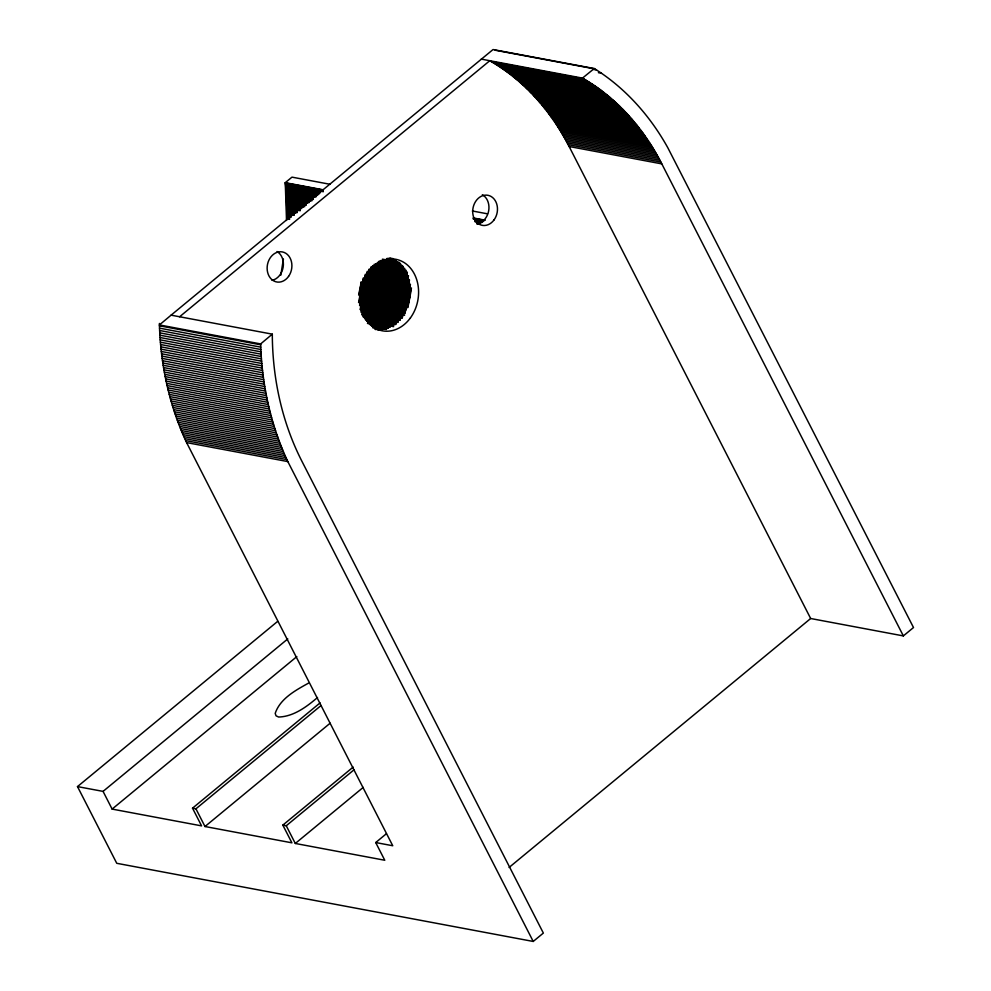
<?xml version="1.0" encoding="UTF-8"?>
<svg xmlns="http://www.w3.org/2000/svg" width="991" height="991" viewBox="0 0 991 991"><rect width="100%" height="100%" fill="white"/><g stroke="black" fill="none" stroke-linecap="round" stroke-linejoin="round"><path stroke-width="1.49" d="M286.548 220.448L285.259 182.678L291.973 177.141L329.867 184.252M283.414 258.985L281.035 273.652M280.738 275.287L280.887 274.47M317.529 697.515C306.566 706.856 293.547 716.604 278.607 717.038L276.043 715.812L275.201 713.371C280.119 698.667 295.491 690.355 308.312 683.245M171.084 315.163L159.427 324.937L260.645 343.927L272.302 334.153L171.084 315.163L493.035 49.55L594.253 68.54C625.284 87.84 650.232 116.021 667.872 147.857L913.504 627.538L903.358 635.912L810.663 618.508L509.077 867.472M179.606 316.761L489.789 60.711C524.214 80.345 551.231 111.388 569.119 146.495L810.663 618.508M272.302 334.153C272.475 377.918 281.84 421.968 301.809 461.063L543.353 933.076L533.22 941.45L116.752 863.297L77.496 786.594L277.715 621.32M77.496 786.594L103.064 791.388L287.786 638.898M103.064 791.388L112.119 809.09L296.842 656.599M112.119 809.09L201.582 825.875L192.527 808.173L320.043 702.916M192.527 808.173L195.933 808.817L321.072 705.518M195.933 808.817L204.988 826.519L330.127 723.219M204.988 826.519L291.899 842.821L282.831 825.119L353.155 767.084M282.831 825.119L286.25 825.763L354.171 769.685M286.25 825.763L295.306 843.465L363.239 787.387M295.306 843.465L384.768 860.25L375.713 842.548L386.428 833.691M481.267 59.113L582.485 78.103L594.253 68.54M495.166 50.219L594.873 68.924M593.498 69.42L596.52 69.977M598.415 72.677L601.438 73.247M491.387 61.64L584.083 79.032C617.752 98.716 644.212 129.326 661.815 163.887L903.358 635.912M492.985 62.582L585.681 79.974M494.571 63.548L587.267 80.94M496.144 64.526L588.84 81.919M497.705 65.517L590.401 82.91M499.266 66.533L591.961 83.925M500.814 67.561L593.51 84.953M502.363 68.614L595.058 86.006M503.899 69.68L596.594 87.072M505.422 70.757L598.118 88.149M506.934 71.86L599.629 89.252M508.445 72.975L601.141 90.367M509.944 74.114L602.639 91.506M511.43 75.266L604.126 92.659M512.904 76.431L605.612 93.823M514.379 77.62L607.074 95.012M515.84 78.822L608.536 96.214M517.29 80.036L609.985 97.428M518.727 81.262L611.435 98.666M520.164 82.513L612.859 99.918M521.588 83.789L614.284 101.181M523 85.065L615.696 102.457M524.4 86.366L617.096 103.758M525.787 87.679L618.483 105.071M527.162 89.004L619.87 106.409M528.537 90.354L621.233 107.746M529.9 91.717L622.596 109.109M531.25 93.092L623.946 110.484M532.588 94.479L625.284 111.884M533.914 95.892L626.609 113.284M535.227 97.316L627.922 114.708M536.527 98.753L629.223 116.145M537.828 100.202L630.524 117.595M539.104 101.677L631.8 119.069M540.38 103.151L633.076 120.543M541.631 104.65L634.327 122.042M542.882 106.161L635.578 123.553M544.121 107.685L636.817 125.077M545.347 109.221L638.043 126.625M546.549 110.781L639.245 128.173M547.75 112.355L640.446 129.747M548.94 113.928L641.635 131.32M550.116 115.526L642.812 132.918M551.281 117.136L643.977 134.528M552.433 118.759L645.129 136.151M553.573 120.394L646.268 137.786M554.7 122.042L647.396 139.434M555.815 123.702L648.51 141.106M556.917 125.386L649.613 142.778M557.995 127.071L650.691 144.463M559.073 128.768L651.768 146.173M560.138 130.49L652.834 147.882M561.191 132.212L653.887 149.616M562.219 133.958L654.915 151.35M563.247 135.705L655.943 153.097M564.251 137.464L656.946 154.869M565.254 139.248L657.95 156.64M566.233 141.032L658.928 158.424M567.199 142.828L659.895 160.232M568.165 144.649L660.861 162.041M569.119 146.495L661.815 163.887M472.335 210.984L487.485 213.821M285.259 182.678L323.153 189.789M473.202 217.946L485.317 220.213M285.297 182.988L323.177 190.099M473.227 218.255L483.831 220.237M285.358 183.793L323.252 190.904M473.302 219.061L483.905 221.043M285.433 184.599L323.326 191.709M474.887 220.151L482.468 221.575M285.507 185.404L320.366 191.944M474.949 220.956L482.53 222.38M285.569 186.209L320.427 192.749M475.023 221.761L481.081 222.901M285.631 187.014L318.978 193.282M476.597 222.851L479.632 223.421M285.693 187.832L319.04 194.087M476.659 223.669L479.694 224.239M285.755 188.637L317.591 194.608M285.817 189.442L317.64 195.425M285.879 190.26L316.191 195.945M285.928 191.065L316.24 196.751M285.978 191.882L314.779 197.283M286.027 192.688L313.317 197.804M286.077 193.505L313.367 198.621M286.126 194.31L313.404 199.426M286.176 195.128L311.942 199.959M286.213 195.933L311.979 200.777M286.25 196.751L310.505 201.297M286.288 197.568L309.031 201.83M286.325 198.373L309.068 202.647M286.362 199.191L307.582 203.167M286.399 200.009L306.095 203.7M286.424 200.814L306.132 204.518M286.449 201.631L306.157 205.335M286.486 202.449L304.671 205.868M286.51 203.266L304.695 206.673M286.523 204.084L303.196 207.206M286.548 204.902L301.698 207.738M286.56 205.707L301.722 208.556M286.585 206.524L300.223 209.089M286.597 207.342L300.236 209.906M286.61 208.16L300.248 210.724M286.622 208.977L297.226 210.972M286.622 209.795L297.238 211.789M286.634 210.612L297.238 212.607M286.634 211.43L295.727 213.139M286.634 212.247L294.216 213.672M286.634 213.065L294.216 214.49M286.634 213.883L294.216 215.307M286.634 214.713L291.181 215.555M286.622 215.53L291.168 216.385M286.622 216.348L291.168 217.202M286.61 217.165L289.645 217.735M286.597 217.983L289.632 218.553M286.585 218.8L289.607 219.37M390.206 258.118L393.241 258.688M387.109 258.378L394.691 259.791M387.047 259.196L396.14 260.906M382.427 259.159L399.1 262.293M382.365 259.976L400.55 263.395M380.767 260.522L400.475 264.213M379.181 261.054L401.912 265.315M379.107 261.872L403.349 266.43M377.509 262.417L403.275 267.248M377.435 263.234L404.712 268.35M375.837 263.767L404.625 269.168M374.226 264.3L406.062 270.27M374.14 265.117L405.976 271.1M372.542 265.662L407.4 272.203M372.455 266.48L407.313 273.021M370.845 267.013L407.214 273.838M370.745 267.83L407.115 274.656M370.646 268.648L408.54 275.758M369.036 269.18L408.441 276.576M368.937 270.01L408.342 277.393M368.825 270.828L408.23 278.223M367.215 271.361L408.131 279.041M367.104 272.178L409.543 280.143M366.992 272.996L409.432 280.961M366.881 273.813L409.32 281.778M365.258 274.346L409.209 282.596M365.134 275.164L409.097 283.414M365.022 275.981L410.485 284.516M364.899 276.799L410.373 285.334M364.787 277.616L410.249 286.151M363.14 278.149L410.125 286.956M363.016 278.966L411.513 288.059M362.892 279.772L411.389 288.876M362.768 280.589L411.265 289.694M362.632 281.407L411.129 290.512M360.984 281.94L410.992 291.329M360.848 282.757L410.869 292.134M360.712 283.562L410.732 292.952M360.575 284.38L410.584 293.77M361.95 285.482L410.447 294.587M360.29 286.015L410.299 295.392M360.142 286.82L410.163 296.21M359.993 287.638L410.014 297.015M359.844 288.443L409.865 297.833M359.696 289.261L409.717 298.65M359.547 290.066L409.556 299.455M359.386 290.883L409.407 300.273M359.238 291.688L409.246 301.078M359.076 292.506L409.085 301.896M358.915 293.311L408.936 302.701M358.754 294.129L408.763 303.506M358.593 294.934L408.602 304.324M359.944 296.024L408.441 305.129M359.77 296.829L408.267 305.934M359.597 297.647L408.094 306.739M359.423 298.452L407.92 307.557M359.25 299.257L406.236 308.077M359.076 300.062L406.062 308.882M358.903 300.868L405.876 309.688M358.717 301.673L405.703 310.493M358.531 302.478L405.517 311.298M359.869 303.568L405.331 312.103M359.683 304.373L405.146 312.908M359.498 305.178L404.96 313.713M360.823 306.269L403.25 314.234M360.625 307.074L404.576 315.324M360.439 307.867L402.866 315.832M360.241 308.672L402.668 316.637M360.043 309.477L402.482 317.442M361.356 310.555L402.272 318.235M361.158 311.36L400.562 318.755M360.947 312.165L400.352 319.56M362.26 313.243L400.153 320.353M362.049 314.048L398.432 320.873M361.839 314.841L398.221 321.666M363.152 315.918L398.01 322.459M362.941 316.724L396.276 322.979M364.242 317.801L396.066 323.772M365.53 318.879L395.843 324.565M365.32 319.672L394.108 325.073M366.608 320.75L392.374 325.581M367.909 321.827L393.675 326.658M367.673 322.62L390.417 326.894M367.45 323.413L388.67 327.402M370.25 324.775L388.447 328.182M371.538 325.853L386.701 328.69M372.827 326.931L386.465 329.483M372.591 327.711L381.684 329.421M375.391 329.074L381.448 330.214M159.39 323.45L159.452 325.804L260.67 344.806C261.983 384.979 270.704 425.127 287.824 461.583L533.22 941.45M159.452 325.804L159.539 328.157L260.757 347.147M159.539 328.157L159.638 330.499L260.856 349.501M159.638 330.499L159.762 332.852L260.98 351.842M159.762 332.852L159.898 335.193L261.116 354.183M159.898 335.193L160.046 337.522L261.265 356.525M160.046 337.522L160.22 339.863L261.438 358.853M160.22 339.863L160.406 342.192L261.624 361.182M160.406 342.192L160.604 344.521L261.822 363.511M160.604 344.521L160.827 346.838L262.045 365.84M160.827 346.838L161.062 349.154L262.281 368.156M161.062 349.154L161.31 351.471L262.528 370.473M161.31 351.471L161.583 353.787L262.801 372.777M161.583 353.787L161.867 356.091L263.086 375.081M161.867 356.091L162.177 358.395L263.395 377.385M162.177 358.395L162.487 360.687L263.705 379.677M162.487 360.687L162.834 362.979L264.04 381.969M162.834 362.979L163.181 365.27L264.399 384.26M163.181 365.27L163.552 367.55L264.77 386.54M163.552 367.55L163.936 369.816L265.154 388.819M163.936 369.816L164.345 372.083L265.551 391.086M164.345 372.083L164.754 374.35L265.972 393.34M164.754 374.35L165.187 376.605L266.406 395.607M165.187 376.605L165.646 378.859L266.864 397.849M165.646 378.859L166.116 381.101L267.335 400.091M166.116 381.101L166.599 383.344L267.818 402.334M166.599 383.344L167.095 385.573L268.313 404.563M167.095 385.573L167.615 387.791L268.834 406.781M167.615 387.791L168.148 390.008L269.366 408.998M168.148 390.008L168.693 392.213L269.911 411.215M168.693 392.213L169.263 394.418L270.481 413.408M169.263 394.418L169.845 396.611L271.063 415.601M169.845 396.611L170.44 398.791L271.658 417.793M170.44 398.791L171.059 400.971L272.277 419.973M171.059 400.971L171.678 403.139L272.897 422.141M171.678 403.139L172.335 405.307L273.541 424.297M172.335 405.307L172.991 407.462L274.21 426.452M172.991 407.462L173.673 409.605L274.891 428.595M173.673 409.605L174.366 411.736L275.572 430.726M174.366 411.736L175.073 413.866L276.291 432.856M175.073 413.866L175.791 415.985L277.009 434.975M175.791 415.985L176.534 418.091L277.753 437.081M176.534 418.091L177.29 420.184L278.508 439.174M177.29 420.184L178.058 422.277L279.276 441.268M178.058 422.277L178.851 424.346L280.069 443.349M178.851 424.346L179.644 426.415L280.862 445.417M179.644 426.415L180.461 428.484L281.679 447.474M180.461 428.484L181.291 430.528L282.509 449.518M181.291 430.528L182.146 432.559L283.364 451.562M182.146 432.559L183.001 434.591L284.219 453.581M183.001 434.591L183.88 436.61L285.098 455.6M183.88 436.61L184.772 438.617L285.99 457.607M184.772 438.617L185.689 440.611L286.894 459.601M185.689 440.611L186.605 442.593L287.824 461.583M375.713 842.548L392.746 845.744L186.605 442.593M582.485 78.103L584.083 79.032M260.645 343.927L260.67 344.806M277.046 251.528A15.286 12.276 -79.4 0 1 283.116 267.347A15.286 12.276 -79.4 0 1 272.042 280.329M482.332 194.744A15.286 12.276 -79.4 0 1 488.662 210.86A15.286 12.276 -79.4 0 1 477.067 223.793M389.079 258.094A36.394 29.235 -79.4 0 1 409.469 297.957A36.394 29.235 -79.4 0 1 377.125 329.594M376.109 329.532A36.394 29.235 -79.4 0 1 375.094 329.421M494.051 219.903A15.286 12.276 -79.4 0 0 488.03 195.314A15.286 12.276 -79.4 0 0 473.19 215.716A15.286 12.276 -79.4 0 0 494.051 219.903M410.423 317.888A36.394 29.235 -79.4 0 0 396.103 259.345A36.394 29.235 -79.4 0 0 360.774 307.928A36.394 29.235 -79.4 0 0 410.423 317.888M288.567 276.415A15.286 12.276 -79.4 0 0 282.348 251.925A15.286 12.276 -79.4 0 0 267.657 272.488A15.286 12.276 -79.4 0 0 288.567 276.415"/></g></svg>
